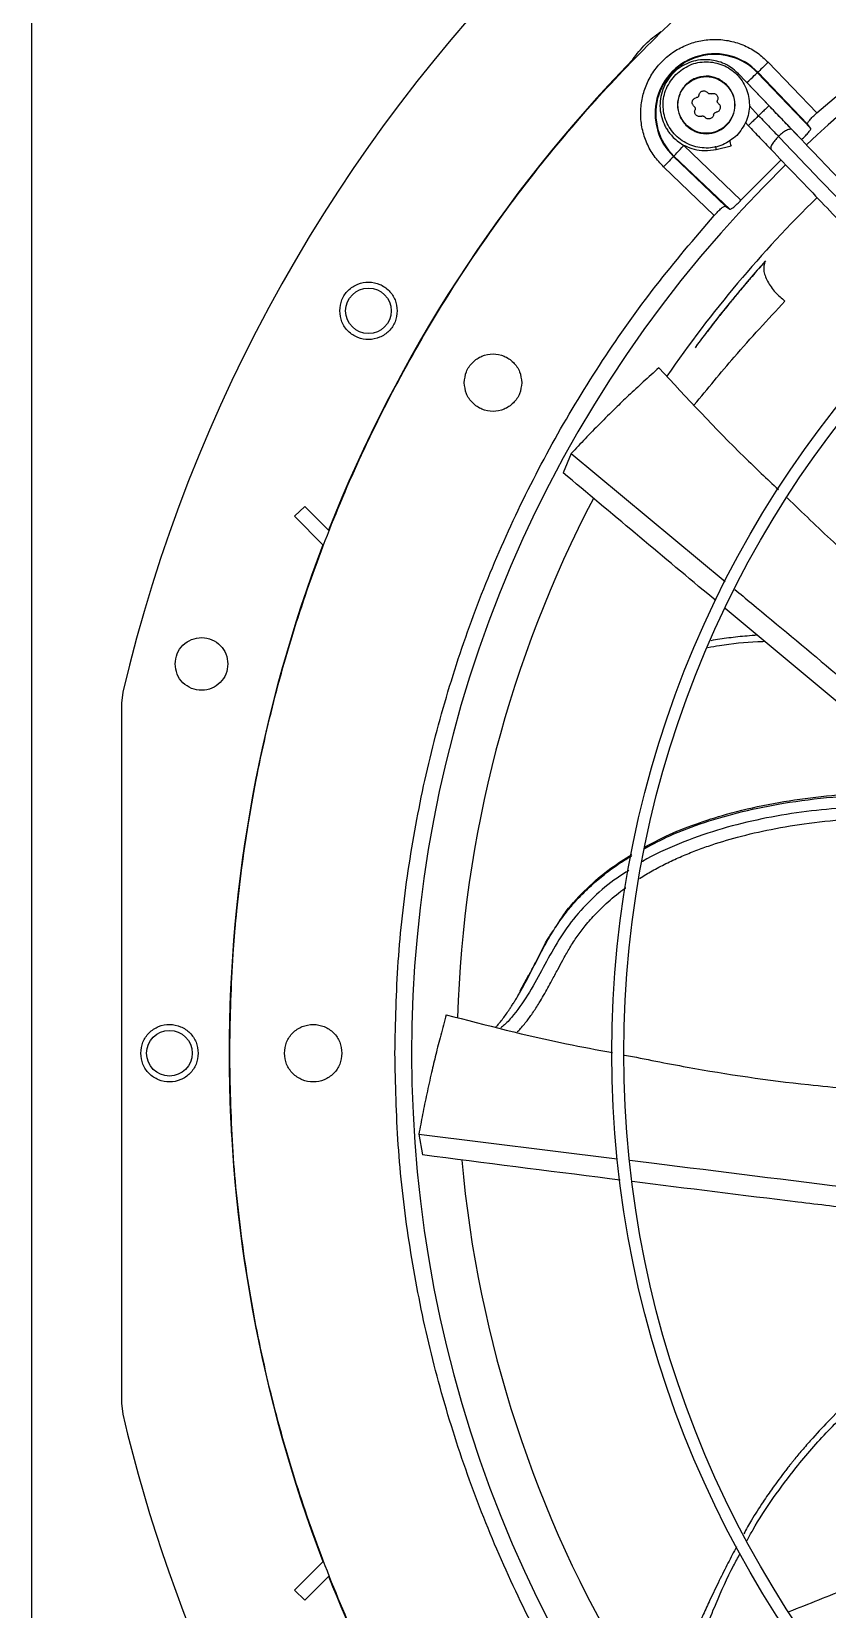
# Model space of a CAD drawing. Header units: inches. Extents: x 1229 to 1453, y -1023 to -720.
# Drawn here: x 1301.77 to 1308.31, y -990.05 to -977.08 of the extents above; entities that cross this region are included whole.
import ezdxf

# ---------------------------------------------------------------- set-up
doc = ezdxf.new("R2010")
doc.units = ezdxf.units.IN
doc.header["$MEASUREMENT"] = 0

msp = doc.modelspace()

# ---------------------------------------------------------------- linework, layer by layer
at = {"color": 18, "linetype": 'Continuous', "lineweight": 25, "true_color": 0x000000}
for p, q in [((1301.7734, -972.161), (1301.7734, -999.411)), ((1307.8315, -977.6891), (1307.5785, -977.4243)), ((1307.7356, -977.4171), (1307.7396, -977.4132)), ((1308.1738, -977.8755), (1307.7356, -977.4171)), ((1307.7396, -977.4132), (1308.1469, -977.8393)), ((1307.825, -977.3316), (1308.2234, -977.7484)), ((1308.0983, -977.9674), (1307.6502, -977.4987)), ((1307.67, -977.691), (1307.7461, -977.7707)), ((1307.6368, -977.8273), (1307.6608, -977.8523)), ((1308.1738, -977.8755), (1308.1469, -977.8393)), ((1307.1321, -978.0168), (1307.6008, -978.4648)), ((1307.3974, -978.0478), (1307.5196, -978.018)), ((1307.3818, -978.5899), (1306.9651, -978.1915)), ((1307.0467, -978.1062), (1307.0505, -978.1021)), ((1307.4727, -978.5134), (1307.0467, -978.1062)), ((1307.5089, -978.5403), (1307.0505, -978.1021)), ((1307.6008, -978.4648), (1307.9308, -978.1349)), ((1307.4727, -978.5134), (1307.5089, -978.5403)), ((1306.2069, -980.5469), (1306.1393, -980.7053)), ((1306.2069, -980.5469), (1307.4708, -981.5988)), ((1303.9325, -981.0639), (1304.0177, -980.982)), ((1304.1683, -981.2997), (1303.9325, -981.0639)), ((1304.0177, -980.982), (1304.215, -981.1794)), ((1302.5122, -982.5996), (1302.5121, -985.4772)), ((1302.5227, -982.5092), (1302.5122, -982.5996)), ((1305.8544, -984.8362), (1305.7836, -984.9666)), ((1302.5121, -985.4772), (1302.5122, -988.3548)), ((1304.9548, -986.1432), (1304.9836, -986.313)), ((1304.9548, -986.1432), (1306.5848, -986.3446)), ((1302.5122, -988.3548), (1302.5227, -988.4451)), ((1304.1683, -989.6546), (1303.9325, -989.8905)), ((1303.9325, -989.8905), (1304.0177, -989.9723)), ((1304.0177, -989.9723), (1304.215, -989.775))]:
    msp.add_line(p, q, dxfattribs=at)
at = {"color": 18, "linetype": 'Continuous', "lineweight": 25, "true_color": 0x000000, "flags": 128}
for points in [[(1307.6502, -977.4987), (1307.6667, -977.4829), (1307.6825, -977.4678), (1307.6972, -977.4538), (1307.7101, -977.4415), (1307.7207, -977.4313), (1307.7287, -977.4237), (1307.7337, -977.4189), (1307.7356, -977.4171)], [(1307.825, -977.3316), (1307.8085, -977.3474), (1307.7926, -977.3625), (1307.778, -977.3765), (1307.7651, -977.3888), (1307.7545, -977.399), (1307.7465, -977.4066), (1307.7415, -977.4114), (1307.7396, -977.4132)], [(1307.0505, -978.1021), (1307.0523, -978.1002), (1307.0571, -978.0952), (1307.0648, -978.0872), (1307.0749, -978.0766), (1307.0872, -978.0637), (1307.1012, -978.0491), (1307.1164, -978.0332), (1307.1321, -978.0168)], [(1307.0467, -978.1062), (1307.0449, -978.1081), (1307.0401, -978.1131), (1307.0324, -978.1211), (1307.0223, -978.1317), (1307.01, -978.1446), (1306.996, -978.1592), (1306.9808, -978.1751), (1306.9651, -978.1915)], [(1303.4182, -986.1641), (1303.4049, -985.8792), (1303.398, -985.4772)]]:
    msp.add_lwpolyline(points, dxfattribs=at)
at = {"color": 18, "linetype": 'Continuous', "lineweight": 25, "true_color": 0x000000}
for centre, radius in [((1315.1106, -985.4772), 8.5704), ((1315.1106, -985.4772), 8.472), ((1304.541, -979.3748), 0.1875), ((1302.9059, -985.4772), 0.1875)]:
    msp.add_circle(centre, radius, dxfattribs=at)
for centre, radius, start, end in [((1315.1106, -985.4772), 12.9331, 103.26667, 166.73333), ((1315.1106, -985.4772), 10.2157, 90, 133.03686), ((1315.1106, -985.4772), 11.7147, 135.79736, 158.46866), ((1307.3853, -977.7519), 0.4901, 43.70945, 226.29055), ((1307.3853, -977.7519), 0.4845, 43.70945, 226.29055), ((1315.1106, -985.4772), 10.2157, 134.36248, 223.03765), ((1315.1106, -985.4772), 9.8425, 134.38828, 145.56385), ((1315.1106, -985.4772), 9.8425, 152.39406, 178.29762), ((1315.1106, -985.4772), 11.7147, 159.09994, 200.90006), ((1315.1106, -985.4772), 11.7126, 168.87623, 180), ((1315.1106, -985.4772), 9.8425, 185.11809, 211.02291), ((1315.1106, -985.4772), 12.9331, 193.26667, 217.16308), ((1315.1106, -985.4772), 11.7147, 201.53134, 215.54744)]:
    msp.add_arc(centre, radius, start, end, dxfattribs=at)
for points, knots in [([(1303.4011, -985.4772), (1303.4059, -985.2217), (1303.4156, -984.7108), (1303.4936, -983.9477), (1303.6177, -983.1911), (1303.792, -982.4444), (1304.0146, -981.7106), (1304.2847, -980.9929), (1304.6012, -980.2945), (1304.9626, -979.6182), (1305.3675, -978.9671), (1305.8142, -978.3438), (1306.3006, -977.751), (1306.8248, -977.1914), (1307.3845, -976.6672), (1307.9772, -976.1807), (1308.6005, -975.7341), (1309.2517, -975.3292), (1309.9279, -974.9677), (1310.6264, -974.6513), (1311.344, -974.3812), (1312.0778, -974.1586), (1312.8246, -973.9844), (1313.5811, -973.8595), (1314.3442, -973.7844), (1315.1106, -973.7593), (1315.877, -973.7844), (1316.6401, -973.8595), (1317.3967, -973.9844), (1318.1434, -974.1586), (1318.8772, -974.3812), (1319.5949, -974.6513), (1320.2933, -974.9677), (1320.9696, -975.3292), (1321.6207, -975.7341), (1322.244, -976.1807), (1322.8368, -976.6672), (1323.3964, -977.1914), (1323.9206, -977.751), (1324.407, -978.3438), (1324.8537, -978.9671), (1325.2586, -979.6182), (1325.6201, -980.2945), (1325.9365, -980.9929), (1326.2066, -981.7106), (1326.4292, -982.4444), (1326.6035, -983.1911), (1326.7277, -983.9477), (1326.8056, -984.7108), (1326.8153, -985.2217), (1326.8201, -985.4772)], [0, 0, 0, 0, 0.0208333, 0.0416667, 0.0625, 0.0833333, 0.1041667, 0.125, 0.1458333, 0.1666667, 0.1875, 0.2083333, 0.2291667, 0.25, 0.2708333, 0.2916667, 0.3125, 0.3333333, 0.3541667, 0.375, 0.3958333, 0.4166667, 0.4375, 0.4583333, 0.4791666, 0.5, 0.5208333, 0.5416667, 0.5625, 0.5833333, 0.6041667, 0.625, 0.6458333, 0.6666667, 0.6875, 0.7083333, 0.7291667, 0.75, 0.7708334, 0.7916666, 0.8125, 0.8333333, 0.8541667, 0.875, 0.8958333, 0.9166667, 0.9375, 0.9583333, 0.9791667, 1, 1, 1, 1]), ([(1308.2234, -977.7484), (1308.4144, -977.5852), (1308.7965, -977.2589), (1309.4128, -976.8239), (1310.0567, -976.4318), (1310.728, -976.0884), (1311.4224, -975.7945), (1312.1363, -975.5519), (1312.866, -975.3619), (1313.6076, -975.2254), (1314.3571, -975.1433), (1315.1106, -975.1158), (1315.8641, -975.1433), (1316.6137, -975.2254), (1317.3552, -975.3619), (1318.0849, -975.5519), (1318.7989, -975.7945), (1319.4932, -976.0884), (1320.1646, -976.4318), (1320.8084, -976.8239), (1321.4248, -977.2589), (1321.8068, -977.5852), (1321.9979, -977.7484)], [0, 0, 0, 0, 0.05, 0.1, 0.15, 0.2, 0.25, 0.3, 0.35, 0.4, 0.45, 0.5, 0.55, 0.6000001, 0.65, 0.7, 0.75, 0.8000001, 0.85, 0.9000001, 0.9500001, 1, 1, 1, 1]), ([(1306.9651, -978.1915), (1306.9381, -978.1627), (1306.8833, -978.104), (1306.8243, -977.9967), (1306.7863, -977.8792), (1306.7731, -977.7569), (1306.7842, -977.6369), (1306.8181, -977.5219), (1306.8743, -977.4146), (1306.9523, -977.3189), (1307.048, -977.2409), (1307.1554, -977.1846), (1307.2704, -977.1507), (1307.3904, -977.1397), (1307.5126, -977.1528), (1307.6302, -977.1909), (1307.7375, -977.2499), (1307.7961, -977.3047), (1307.825, -977.3316)], [0, 0, 0, 0, 0.0609954, 0.1240609, 0.187994, 0.2514904, 0.3132972, 0.3737129, 0.436213, 0.5, 0.5637869, 0.6262868, 0.6867024, 0.7485093, 0.8120059, 0.875939, 0.9390046, 1, 1, 1, 1]), ([(1307.58, -977.4259), (1307.5594, -977.4069), (1307.5205, -977.3711), (1307.4536, -977.3369), (1307.3911, -977.3175), (1307.3225, -977.3082), (1307.2494, -977.3121), (1307.172, -977.3336), (1307.1025, -977.3695), (1307.0412, -977.4197), (1306.9915, -977.4821), (1306.9561, -977.5536), (1306.9365, -977.631), (1306.9337, -977.7102), (1306.947, -977.786), (1306.9698, -977.8438), (1306.9936, -977.8854), (1307.016, -977.9172), (1307.0466, -977.9519), (1307.0893, -977.9886), (1307.1463, -978.0234), (1307.2185, -978.0499), (1307.3054, -978.063), (1307.3661, -978.0529), (1307.3982, -978.0476)], [0, 0, 0, 0, 0.0533834, 0.1009334, 0.1426432, 0.1785067, 0.2332135, 0.2817707, 0.3315184, 0.382115, 0.4327464, 0.483378, 0.5340097, 0.584641, 0.6342268, 0.6807566, 0.7028802, 0.7260416, 0.7554149, 0.7913129, 0.8337291, 0.8826555, 0.9380823, 1, 1, 1, 1]), ([(1307.5663, -977.9328), (1307.5297, -977.9619), (1307.4566, -978.0199), (1307.3153, -978.0454), (1307.1767, -978.0183), (1307.0587, -977.9394), (1306.9797, -977.8213), (1306.9526, -977.6828), (1306.9781, -977.5414), (1307.0362, -977.4683), (1307.0652, -977.4317)], [0, 0, 0, 0, 0.1249999, 0.2499999, 0.375, 0.4999999, 0.6249998, 0.7499999, 0.8750001, 1, 1, 1, 1]), ([(1307.0652, -977.4317), (1307.1017, -977.4027), (1307.1749, -977.3447), (1307.3162, -977.3192), (1307.4547, -977.3463), (1307.5728, -977.4252), (1307.6517, -977.5433), (1307.6788, -977.6818), (1307.6534, -977.8232), (1307.5953, -977.8963), (1307.5663, -977.9328)], [0, 0, 0, 0, 0.1250001, 0.25, 0.3749999, 0.5, 0.6250001, 0.75, 0.8749999, 1, 1, 1, 1]), ([(1307.4828, -977.5153), (1307.4584, -977.4959), (1307.4096, -977.4572), (1307.3154, -977.4402), (1307.2231, -977.4583), (1307.1444, -977.5109), (1307.0917, -977.5896), (1307.0737, -977.682), (1307.0906, -977.7762), (1307.1293, -977.825), (1307.1487, -977.8493)], [0, 0, 0, 0, 0.1249998, 0.25, 0.3750002, 0.5000001, 0.6249999, 0.7500001, 0.8749995, 1, 1, 1, 1]), ([(1307.58, -977.4259), (1307.5794, -977.4264), (1307.5788, -977.427), (1307.5707, -977.4347), (1307.5692, -977.4361)], [0, 0, 0, 0, 0.8129925, 1, 1, 1, 1]), ([(1307.1511, -977.8469), (1307.1321, -977.8229), (1307.0939, -977.7748), (1307.0772, -977.682), (1307.095, -977.591), (1307.1469, -977.5134), (1307.2244, -977.4616), (1307.3154, -977.4438), (1307.4083, -977.4605), (1307.4563, -977.4986), (1307.4803, -977.5177)], [0, 0, 0, 0, 0.125, 0.25, 0.375, 0.5, 0.625, 0.75, 0.875, 1, 1, 1, 1]), ([(1307.1487, -977.8493), (1307.1731, -977.8687), (1307.2218, -977.9074), (1307.316, -977.9244), (1307.4084, -977.9063), (1307.4871, -977.8537), (1307.5397, -977.775), (1307.5578, -977.6826), (1307.5408, -977.5884), (1307.5021, -977.5396), (1307.4828, -977.5153)], [0, 0, 0, 0, 0.1249998, 0.25, 0.3750002, 0.5000001, 0.6250005, 0.75, 0.8750002, 1, 1, 1, 1]), ([(1307.4803, -977.5177), (1307.4994, -977.5417), (1307.5375, -977.5897), (1307.5543, -977.6826), (1307.5365, -977.7736), (1307.4846, -977.8512), (1307.4071, -977.903), (1307.316, -977.9208), (1307.2232, -977.9041), (1307.1752, -977.866), (1307.1511, -977.8469)], [0, 0, 0, 0, 0.125, 0.2500001, 0.3750003, 0.5000003, 0.6249999, 0.7500001, 0.8750004, 1, 1, 1, 1]), ([(1307.2556, -977.6019), (1307.2566, -977.5977), (1307.2583, -977.5899), (1307.2652, -977.5799), (1307.2741, -977.5723), (1307.285, -977.5677), (1307.2968, -977.5663), (1307.3083, -977.5683), (1307.3193, -977.5736), (1307.3247, -977.5795), (1307.3276, -977.5826)], [0, 0, 0, 0, 0.1362522, 0.2546139, 0.379608, 0.500027, 0.6204169, 0.745452, 0.8637666, 1, 1, 1, 1]), ([(1307.216, -977.6941), (1307.2129, -977.6912), (1307.207, -977.6858), (1307.2018, -977.6748), (1307.1997, -977.6633), (1307.2011, -977.6516), (1307.2058, -977.6407), (1307.2133, -977.6318), (1307.2234, -977.6249), (1307.2311, -977.6231), (1307.2353, -977.6222)], [0, 0, 0, 0, 0.1362237, 0.2545563, 0.3795654, 0.4999719, 0.6203682, 0.7453793, 0.863733, 1, 1, 1, 1]), ([(1307.216, -977.6941), (1307.218, -977.6959), (1307.2217, -977.6994), (1307.2248, -977.7067), (1307.2257, -977.7145), (1307.2242, -977.7194), (1307.2235, -977.7219)], [0, 0, 0, 0, 0.25606205, 0.50009216, 0.74595396, 1, 1, 1, 1]), ([(1307.2556, -977.6019), (1307.255, -977.6044), (1307.2539, -977.6094), (1307.2492, -977.6157), (1307.2429, -977.6205), (1307.2379, -977.6216), (1307.2353, -977.6222)], [0, 0, 0, 0, 0.25602228, 0.49999112, 0.74395996, 1, 1, 1, 1]), ([(1307.3553, -977.59), (1307.3528, -977.5908), (1307.3479, -977.5923), (1307.3401, -977.5914), (1307.3328, -977.5883), (1307.3294, -977.5845), (1307.3276, -977.5826)], [0, 0, 0, 0, 0.2559529, 0.4998726, 0.7438815, 1, 1, 1, 1]), ([(1307.3553, -977.59), (1307.3594, -977.5888), (1307.367, -977.5864), (1307.3791, -977.5874), (1307.3903, -977.5912), (1307.3963, -977.5963), (1307.3993, -977.5988)], [0, 0, 0, 0, 0.2724551, 0.509119, 0.7591682, 1, 1, 1, 1]), ([(1307.4154, -977.6705), (1307.4185, -977.6733), (1307.4244, -977.6787), (1307.4297, -977.6897), (1307.4317, -977.7012), (1307.4304, -977.713), (1307.4258, -977.7237), (1307.4183, -977.7327), (1307.4084, -977.7396), (1307.4004, -977.7414), (1307.3962, -977.7424)], [0, 0, 0, 0, 0.13349595, 0.25598601, 0.37846964, 0.49925872, 0.62153751, 0.73953348, 0.86186977, 1, 1, 1, 1]), ([(1307.3993, -977.5988), (1307.4018, -977.6017), (1307.4068, -977.6078), (1307.4107, -977.619), (1307.4116, -977.6311), (1307.4092, -977.6388), (1307.408, -977.6427)], [0, 0, 0, 0, 0.2408186, 0.4908759, 0.73671, 1, 1, 1, 1]), ([(1307.4154, -977.6705), (1307.4135, -977.6687), (1307.4098, -977.6652), (1307.4066, -977.6579), (1307.4057, -977.6501), (1307.4072, -977.6452), (1307.408, -977.6427)], [0, 0, 0, 0, 0.25606055, 0.50009012, 0.74398633, 1, 1, 1, 1]), ([(1307.8315, -977.6891), (1307.8302, -977.6904), (1307.8275, -977.693), (1307.807, -977.7126), (1307.7788, -977.7395), (1307.757, -977.7603), (1307.7461, -977.7707)], [0, 0, 0, 0, 0.2570504, 0.5140975, 0.7570498, 1, 1, 1, 1]), ([(1308.0191, -977.8853), (1307.9884, -977.8532), (1307.9269, -977.7889), (1307.8633, -977.7224), (1307.8315, -977.6891)], [0, 0, 0, 0, 0.4999985, 1, 1, 1, 1]), ([(1307.2322, -977.7658), (1307.2297, -977.7629), (1307.2246, -977.7568), (1307.2208, -977.7457), (1307.2198, -977.7336), (1307.2222, -977.726), (1307.2235, -977.7219)], [0, 0, 0, 0, 0.2407853, 0.4908018, 0.7274785, 1, 1, 1, 1]), ([(1307.2761, -977.7746), (1307.272, -977.7758), (1307.2644, -977.7782), (1307.2523, -977.7772), (1307.2412, -977.7734), (1307.2352, -977.7683), (1307.2322, -977.7658)], [0, 0, 0, 0, 0.2724926, 0.5091973, 0.7591979, 1, 1, 1, 1]), ([(1307.2761, -977.7746), (1307.2786, -977.7738), (1307.2835, -977.7723), (1307.2914, -977.7732), (1307.2986, -977.7763), (1307.3021, -977.7801), (1307.3039, -977.782)], [0, 0, 0, 0, 0.2559711, 0.4998909, 0.7439077, 1, 1, 1, 1]), ([(1307.3758, -977.7627), (1307.3749, -977.7669), (1307.3731, -977.7747), (1307.3663, -977.7847), (1307.3573, -977.7923), (1307.3464, -977.7969), (1307.3347, -977.7983), (1307.3232, -977.7963), (1307.3122, -977.791), (1307.3068, -977.7851), (1307.3039, -977.782)], [0, 0, 0, 0, 0.1362502, 0.254615, 0.3796089, 0.5000195, 0.6204152, 0.745443, 0.8637627, 1, 1, 1, 1]), ([(1307.3758, -977.7627), (1307.3764, -977.7602), (1307.3776, -977.7552), (1307.3823, -977.7488), (1307.3886, -977.7441), (1307.3936, -977.743), (1307.3962, -977.7424)], [0, 0, 0, 0, 0.2560278, 0.5000119, 0.7439545, 1, 1, 1, 1]), ([(1307.7461, -977.7707), (1307.7353, -977.7811), (1307.7135, -977.8019), (1307.6853, -977.8288), (1307.6648, -977.8484), (1307.6621, -977.851), (1307.6608, -977.8523)], [0, 0, 0, 0, 0.2429519, 0.4859036, 0.7429502, 1, 1, 1, 1]), ([(1307.7461, -977.7707), (1307.7771, -977.8031), (1307.8324, -977.861), (1307.8858, -977.9168), (1307.9092, -977.9413)], [0, 0, 0, 0, 0.5598977, 1, 1, 1, 1]), ([(1308.1469, -977.8393), (1308.1469, -977.8364), (1308.1469, -977.8305), (1308.1636, -977.808), (1308.1899, -977.7793), (1308.2123, -977.7586), (1308.2234, -977.7484)], [0, 0, 0, 0, 0.2528004, 0.5035997, 0.7557657, 1, 1, 1, 1]), ([(1307.6608, -977.8523), (1307.6926, -977.8856), (1307.7562, -977.9521), (1307.8176, -978.0164), (1307.8483, -978.0485)], [0, 0, 0, 0, 0.5000015, 1, 1, 1, 1]), ([(1307.9092, -977.9413), (1307.8987, -977.9521), (1307.8776, -977.9736), (1307.8549, -978.0063), (1307.8425, -978.0343), (1307.8463, -978.0438), (1307.8483, -978.0485)], [0, 0, 0, 0, 0.2429525, 0.4859037, 0.7429518, 1, 1, 1, 1]), ([(1308.0191, -977.8853), (1308.0144, -977.8832), (1308.0051, -977.8789), (1307.9765, -977.89), (1307.9429, -977.9113), (1307.9204, -977.9313), (1307.9092, -977.9413)], [0, 0, 0, 0, 0.2570493, 0.5140952, 0.757049, 1, 1, 1, 1]), ([(1307.9092, -977.9413), (1308.0346, -978.0725), (1308.2811, -978.3305), (1308.6221, -978.6874), (1308.9277, -979.0072), (1309.1117, -979.1997), (1309.2022, -979.2944)], [0, 0, 0, 0, 0.2929635, 0.576036, 0.791578, 1, 1, 1, 1]), ([(1309.2802, -979.205), (1309.2652, -979.1894), (1309.123, -979.0406), (1308.846, -978.7507), (1308.4401, -978.3259), (1308.1625, -978.0354), (1308.0191, -977.8853)], [0, 0, 0, 0, 0.0352581, 0.3351162, 0.6565901, 1, 1, 1, 1]), ([(1308.0983, -977.9674), (1308.1091, -977.9569), (1308.1311, -977.9358), (1308.1571, -977.9068), (1308.1738, -977.8842), (1308.1738, -977.8784), (1308.1738, -977.8755)], [0, 0, 0, 0, 0.244783, 0.4967501, 0.7473737, 1, 1, 1, 1]), ([(1307.3982, -978.0476), (1307.3978, -978.0463), (1307.3973, -978.044), (1307.3934, -978.0281), (1307.3918, -978.0215)], [0, 0, 0, 0, 0.5884587, 1, 1, 1, 1]), ([(1307.5193, -978.0166), (1307.5194, -978.017), (1307.5197, -978.0185), (1307.5171, -978.0076), (1307.5131, -977.9911), (1307.5093, -977.9759), (1307.5083, -977.9716)], [0, 0, 0, 0, 0.12422057, 0.48943869, 0.85497263, 1, 1, 1, 1]), ([(1307.8483, -978.0485), (1307.9783, -978.1846), (1308.2305, -978.4485), (1308.5995, -978.8346), (1308.889, -979.1376), (1309.0561, -979.3125), (1309.107, -979.3657)], [0, 0, 0, 0, 0.3121169, 0.6050757, 0.8796403, 1, 1, 1, 1]), ([(1307.5089, -978.5403), (1307.5118, -978.5403), (1307.5176, -978.5403), (1307.5402, -978.5237), (1307.5692, -978.4977), (1307.5904, -978.4757), (1307.6008, -978.4648)], [0, 0, 0, 0, 0.2526259, 0.5032487, 0.7552174, 1, 1, 1, 1]), ([(1304.7584, -985.4772), (1304.7637, -985.226), (1304.7742, -984.7237), (1304.8595, -983.9741), (1304.9951, -983.2325), (1305.1854, -982.5029), (1305.4279, -981.7889), (1305.7218, -981.0946), (1306.0652, -980.4232), (1306.4574, -979.7793), (1306.8923, -979.163), (1307.2187, -978.781), (1307.3818, -978.5899)], [0, 0, 0, 0, 0.1, 0.2, 0.3, 0.4, 0.5, 0.6, 0.7, 0.8, 0.9, 1, 1, 1, 1]), ([(1307.3818, -978.5899), (1307.392, -978.5789), (1307.4127, -978.5565), (1307.4415, -978.5302), (1307.464, -978.5135), (1307.4698, -978.5134), (1307.4727, -978.5134)], [0, 0, 0, 0, 0.2442284, 0.4964013, 0.7471999, 1, 1, 1, 1]), ([(1307.7972, -978.9699), (1307.78, -978.9895), (1307.7446, -979.0299), (1307.6907, -979.0925), (1307.6342, -979.159), (1307.5754, -979.2294), (1307.5143, -979.3039), (1307.451, -979.3823), (1307.375, -979.4784), (1307.2984, -979.5773), (1307.2449, -979.6494), (1307.2234, -979.6784)], [0, 0, 0, 0, 0.0843542, 0.1739992, 0.2689335, 0.3691576, 0.4746776, 0.5854962, 0.7016206, 0.8798083, 1, 1, 1, 1]), ([(1307.8024, -978.9626), (1307.7574, -979.014), (1307.6593, -979.1261), (1307.5063, -979.3106), (1307.3589, -979.4951), (1307.2662, -979.6204), (1307.2277, -979.6723)], [0, 0, 0, 0, 0.2217629, 0.4837866, 0.7860545, 1, 1, 1, 1]), ([(1307.7972, -978.9699), (1307.7915, -978.992), (1307.7828, -979.0258), (1307.7973, -979.0844), (1307.8175, -979.1314), (1307.8467, -979.1784), (1307.8922, -979.2361), (1307.9349, -979.2717), (1307.9625, -979.2947)], [0, 0, 0, 0, 0.2482573, 0.3796743, 0.5121263, 0.6428062, 0.7691245, 1, 1, 1, 1]), ([(1304.3048, -979.3748), (1304.3084, -979.3437), (1304.3156, -979.2815), (1304.3708, -979.2026), (1304.4497, -979.1502), (1304.5432, -979.1324), (1304.6362, -979.1518), (1304.7133, -979.205), (1304.7668, -979.2832), (1304.7738, -979.3442), (1304.7772, -979.3748)], [0, 0, 0, 0, 0.1257101, 0.251416, 0.3771302, 0.5028602, 0.6285803, 0.753079, 0.8763106, 1, 1, 1, 1]), ([(1304.7772, -979.3748), (1304.7737, -979.4056), (1304.7667, -979.4671), (1304.7126, -979.5455), (1304.6352, -979.5981), (1304.5429, -979.6171), (1304.4499, -979.5995), (1304.371, -979.5472), (1304.3156, -979.4682), (1304.3084, -979.4059), (1304.3048, -979.3748)], [0, 0, 0, 0, 0.1243393, 0.2489146, 0.3730914, 0.4971361, 0.6223048, 0.7482139, 0.8741146, 1, 1, 1, 1]), ([(1307.2177, -980.1464), (1307.3261, -980.0146), (1307.5666, -979.7222), (1307.8221, -979.4463), (1307.9625, -979.2947)], [0, 0, 0, 0, 0.4505889, 1, 1, 1, 1]), ([(1305.3277, -979.9654), (1305.3312, -979.9344), (1305.3383, -979.8726), (1305.3929, -979.794), (1305.471, -979.7414), (1305.5639, -979.723), (1305.6567, -979.7414), (1305.7348, -979.794), (1305.7894, -979.8726), (1305.7965, -979.9344), (1305.8001, -979.9654)], [0, 0, 0, 0, 0.1250004, 0.2500002, 0.375, 0.5000002, 0.6249997, 0.7499995, 0.8749998, 1, 1, 1, 1]), ([(1306.9273, -979.8424), (1306.8839, -979.8813), (1306.7999, -979.9566), (1306.6807, -980.068), (1306.5619, -980.1821), (1306.4428, -980.3005), (1306.322, -980.4243), (1306.2448, -980.5066), (1306.2069, -980.5469)], [0, 0, 0, 0, 0.1737121, 0.3354176, 0.4850764, 0.6632669, 0.8349162, 1, 1, 1, 1]), ([(1306.9273, -979.8424), (1307.1572, -980.0914), (1307.4745, -980.4349), (1307.8147, -980.7554), (1307.9084, -980.8436)], [0, 0, 0, 0, 0.7245836, 1, 1, 1, 1]), ([(1305.8001, -979.9654), (1305.7965, -979.9963), (1305.7894, -980.0581), (1305.7348, -980.1367), (1305.6567, -980.1893), (1305.5639, -980.2077), (1305.471, -980.1893), (1305.3929, -980.1367), (1305.3383, -980.0581), (1305.3312, -979.9963), (1305.3277, -979.9654)], [0, 0, 0, 0, 0.12500021, 0.25000049, 0.37500032, 0.49999975, 0.62499996, 0.7499998, 0.87499963, 1, 1, 1, 1]), ([(1307.3938, -981.757), (1307.3718, -981.7386), (1306.9515, -981.3884), (1306.5345, -981.0376), (1306.1393, -980.7053)], [0, 0, 0, 0, 0.0524489, 1, 1, 1, 1]), ([(1307.9813, -980.9132), (1308.1068, -981.0343), (1308.4737, -981.3883), (1308.9378, -981.7936), (1309.2852, -982.0651), (1309.3683, -982.1301)], [0, 0, 0, 0, 0.2833603, 0.8284229, 1, 1, 1, 1]), ([(1307.55, -981.6648), (1307.5955, -981.7026), (1308.0782, -982.1044), (1308.5622, -982.508), (1309.0005, -982.8735)], [0, 0, 0, 0, 0.0942936, 1, 1, 1, 1]), ([(1308.9335, -983.0381), (1308.7968, -982.9251), (1308.3069, -982.52), (1307.8206, -982.1135), (1307.4699, -981.8204)], [0, 0, 0, 0, 0.2788631, 1, 1, 1, 1]), ([(1302.9531, -982.2776), (1302.9564, -982.2491), (1302.963, -982.1921), (1303.0135, -982.1198), (1303.0857, -982.0718), (1303.1714, -982.0554), (1303.2564, -982.073), (1303.3271, -982.1215), (1303.3765, -982.1931), (1303.3829, -982.2494), (1303.3862, -982.2776)], [0, 0, 0, 0, 0.1256207, 0.2512451, 0.376884, 0.5025367, 0.6279108, 0.7518747, 0.8754943, 1, 1, 1, 1]), ([(1307.3299, -982.1425), (1307.361, -982.1366), (1307.4961, -982.1112), (1307.6518, -982.0951), (1307.7762, -982.0917), (1307.7947, -982.0912)], [0, 0, 0, 0, 0.2030661, 0.8816273, 1, 1, 1, 1]), ([(1307.7356, -982.042), (1307.7075, -982.0438), (1307.6288, -982.0491), (1307.5014, -982.0625), (1307.4029, -982.0784), (1307.3544, -982.0863)], [0, 0, 0, 0, 0.2204074, 0.6153349, 1, 1, 1, 1]), ([(1303.3862, -982.2776), (1303.3829, -982.3059), (1303.3765, -982.3624), (1303.3267, -982.4342), (1303.2558, -982.4823), (1303.1712, -982.4998), (1303.0858, -982.4834), (1303.0136, -982.4354), (1302.963, -982.3631), (1302.9564, -982.3061), (1302.9531, -982.2776)], [0, 0, 0, 0, 0.124776, 0.2492691, 0.3731865, 0.4974516, 0.6229649, 0.7486582, 0.8743362, 1, 1, 1, 1]), ([(1306.8102, -983.7936), (1306.8781, -983.7579), (1307.0356, -983.6751), (1307.3055, -983.575), (1307.6181, -983.4855), (1307.9705, -983.4147), (1308.3621, -983.3664), (1308.652, -983.3497), (1308.8062, -983.348), (1308.8171, -983.3479)], [0, 0, 0, 0, 0.1113835, 0.2583886, 0.4146156, 0.5800697, 0.7763306, 0.9841853, 1, 1, 1, 1]), ([(1306.8121, -983.7822), (1306.869, -983.7517), (1307.0031, -983.6797), (1307.228, -983.5913), (1307.5079, -983.5017), (1307.8234, -983.428), (1308.1719, -983.3743), (1308.5048, -983.3409), (1308.7209, -983.3391), (1308.82, -983.3383)], [0, 0, 0, 0, 0.0938043, 0.2208982, 0.348005, 0.5174645, 0.6869341, 0.8564086, 1, 1, 1, 1]), ([(1306.7684, -984.0399), (1306.8022, -984.0192), (1306.8726, -983.9761), (1306.9838, -983.9182), (1307.0994, -983.8643), (1307.2159, -983.8164), (1307.3724, -983.7592), (1307.5823, -983.6955), (1307.8586, -983.6319), (1308.1713, -983.5811), (1308.4634, -983.5536), (1308.663, -983.5419), (1308.7463, -983.5408), (1308.7584, -983.5406)], [0, 0, 0, 0, 0.0577236, 0.1200506, 0.1815021, 0.2420672, 0.3017332, 0.4218202, 0.5580374, 0.7104049, 0.878938, 0.9825137, 1, 1, 1, 1]), ([(1308.787, -983.4468), (1308.763, -983.4465), (1308.6294, -983.445), (1308.3855, -983.4632), (1308.0565, -983.4982), (1307.7293, -983.5568), (1307.4054, -983.6384), (1307.0918, -983.7528), (1306.8854, -983.8428), (1306.792, -983.9028), (1306.7916, -983.903)], [0, 0, 0, 0, 0.034995, 0.1947891, 0.354827, 0.5151768, 0.6759513, 0.8372908, 0.9993033, 1, 1, 1, 1]), ([(1305.7874, -984.9731), (1305.7932, -984.963), (1305.799, -984.9527), (1305.8057, -984.9407), (1305.8093, -984.9343), (1305.8222, -984.9107), (1305.8576, -984.845), (1305.9084, -984.7461), (1305.9616, -984.6428), (1306.0054, -984.562), (1306.0426, -984.4974), (1306.0816, -984.435), (1306.123, -984.375), (1306.1777, -984.3025), (1306.2578, -984.2081), (1306.3618, -984.1042), (1306.4824, -984.0026), (1306.5925, -983.9209), (1306.6702, -983.8741), (1306.7018, -983.8551)], [0, 0, 0, 0, 0.0238098, 0.0243038, 0.0281785, 0.0389301, 0.0796093, 0.1821763, 0.2699014, 0.3225692, 0.3744329, 0.4254954, 0.475711, 0.5250504, 0.6121841, 0.7280913, 0.8213547, 0.9273811, 1, 1, 1, 1]), ([(1306.0918, -984.4211), (1306.1157, -984.3838), (1306.1842, -984.2767), (1306.3329, -984.1198), (1306.5138, -983.963), (1306.6457, -983.8808), (1306.7037, -983.8447)], [0, 0, 0, 0, 0.1614347, 0.4626636, 0.7639728, 1, 1, 1, 1]), ([(1306.6799, -983.9747), (1306.647, -983.995), (1306.5431, -984.0595), (1306.3877, -984.192), (1306.2199, -984.3706), (1306.0871, -984.5681), (1305.9772, -984.7719), (1305.8678, -984.9744), (1305.7604, -985.1339), (1305.6756, -985.2305), (1305.6372, -985.2609), (1305.6269, -985.2691)], [0, 0, 0, 0, 0.0662067, 0.2098208, 0.3537342, 0.4973699, 0.637762, 0.775341, 0.9097712, 0.9756475, 1, 1, 1, 1]), ([(1305.7632, -985.302), (1305.7671, -985.2982), (1305.7932, -985.2723), (1305.8361, -985.2217), (1305.8923, -985.145), (1305.952, -985.0516), (1306.003, -984.9615), (1306.0529, -984.8697), (1306.0933, -984.7936), (1306.1316, -984.7222), (1306.1623, -984.6667), (1306.189, -984.6206), (1306.2171, -984.5744), (1306.2569, -984.5138), (1306.315, -984.4351), (1306.4006, -984.3355), (1306.5131, -984.2272), (1306.6009, -984.1533), (1306.6525, -984.1181), (1306.6537, -984.1173)], [0, 0, 0, 0, 0.0106851, 0.0718908, 0.1293667, 0.1969174, 0.290562, 0.3363417, 0.4075047, 0.4657844, 0.5023815, 0.5379413, 0.5755131, 0.6138823, 0.6864863, 0.7745168, 0.8780091, 0.9971132, 1, 1, 1, 1]), ([(1305.8607, -984.8346), (1305.8781, -984.8015), (1305.934, -984.6945), (1305.9963, -984.5595), (1306.0613, -984.4657), (1306.0789, -984.4404)], [0, 0, 0, 0, 0.2470592, 0.7965601, 1, 1, 1, 1]), ([(1305.5893, -985.26), (1305.5918, -985.2572), (1305.6016, -985.2466), (1305.6202, -985.2245), (1305.6456, -985.1924), (1305.6729, -985.1553), (1305.6968, -985.1205), (1305.717, -985.0897), (1305.7341, -985.0627), (1305.7515, -985.0345), (1305.769, -985.005), (1305.7811, -984.9844), (1305.7872, -984.9736), (1305.7874, -984.9731)], [0, 0, 0, 0, 0.0348879, 0.1338622, 0.2581743, 0.3948949, 0.5310386, 0.6173803, 0.7069737, 0.7998049, 0.8958557, 0.9950996, 1, 1, 1, 1]), ([(1305.18, -985.1611), (1305.1645, -985.2173), (1305.1345, -985.326), (1305.0945, -985.4842), (1305.0563, -985.6444), (1305.0201, -985.8084), (1304.9853, -985.9778), (1304.9649, -986.0888), (1304.9548, -986.1432)], [0, 0, 0, 0, 0.173712, 0.3354176, 0.4850764, 0.6632669, 0.8349162, 1, 1, 1, 1]), ([(1305.18, -985.1611), (1305.508, -985.2462), (1305.9603, -985.3636), (1306.4193, -985.4492), (1306.5454, -985.4727)], [0, 0, 0, 0, 0.7252567, 1, 1, 1, 1]), ([(1302.6697, -985.4772), (1302.6733, -985.4461), (1302.6804, -985.3839), (1302.7357, -985.305), (1302.8145, -985.2526), (1302.9078, -985.2348), (1303.0002, -985.254), (1303.0774, -985.3065), (1303.1315, -985.3847), (1303.1386, -985.4463), (1303.1421, -985.4772)], [0, 0, 0, 0, 0.1256861, 0.2513824, 0.3770952, 0.5028106, 0.627504, 0.7510931, 0.8750865, 1, 1, 1, 1]), ([(1303.8508, -985.4772), (1303.8543, -985.4463), (1303.8614, -985.3844), (1303.916, -985.3058), (1303.9941, -985.2533), (1304.087, -985.2348), (1304.1798, -985.2533), (1304.2579, -985.3058), (1304.3126, -985.3844), (1304.3197, -985.4463), (1304.3232, -985.4772)], [0, 0, 0, 0, 0.125, 0.2499999, 0.3749999, 0.5000001, 0.625, 0.7499999, 0.8749998, 1, 1, 1, 1]), ([(1303.1421, -985.4772), (1303.1386, -985.508), (1303.1315, -985.5696), (1303.0775, -985.6478), (1303.0003, -985.7004), (1302.9078, -985.7196), (1302.8145, -985.7018), (1302.7357, -985.6494), (1302.6804, -985.5704), (1302.6733, -985.5083), (1302.6697, -985.4772)], [0, 0, 0, 0, 0.1248121, 0.2487719, 0.3724204, 0.4972359, 0.6229453, 0.7486446, 0.8743274, 1, 1, 1, 1]), ([(1326.8201, -985.4772), (1326.8153, -985.7326), (1326.8056, -986.2436), (1326.7277, -987.0067), (1326.6035, -987.7632), (1326.4292, -988.51), (1326.2066, -989.2438), (1325.9365, -989.9614), (1325.6201, -990.6599), (1325.2586, -991.3361), (1324.8537, -991.9873), (1324.407, -992.6106), (1323.9206, -993.2033), (1323.3964, -993.763), (1322.8368, -994.2871), (1322.244, -994.7736), (1321.6207, -995.2202), (1320.9696, -995.6252), (1320.2933, -995.9866), (1319.5949, -996.3031), (1318.8772, -996.5732), (1318.1434, -996.7958), (1317.3967, -996.9699), (1316.6401, -997.0948), (1315.877, -997.17), (1315.1106, -997.1951), (1314.3442, -997.17), (1313.5811, -997.0948), (1312.8246, -996.9699), (1312.0778, -996.7958), (1311.344, -996.5732), (1310.6264, -996.3031), (1309.9279, -995.9866), (1309.2517, -995.6252), (1308.6005, -995.2202), (1307.9772, -994.7736), (1307.3845, -994.2871), (1306.8248, -993.763), (1306.3006, -993.2033), (1305.8142, -992.6106), (1305.3675, -991.9873), (1304.9626, -991.3361), (1304.6012, -990.6599), (1304.2847, -989.9614), (1304.0146, -989.2438), (1303.792, -988.51), (1303.6177, -987.7632), (1303.4936, -987.0067), (1303.4156, -986.2436), (1303.4059, -985.7326), (1303.4011, -985.4772)], [0, 0, 0, 0, 0.0208333, 0.0416667, 0.0625, 0.0833333, 0.1041667, 0.125, 0.1458333, 0.1666667, 0.1875, 0.2083334, 0.2291666, 0.25, 0.2708333, 0.2916667, 0.3125, 0.3333333, 0.3541667, 0.375, 0.3958333, 0.4166667, 0.4375, 0.4583333, 0.4791667, 0.5, 0.5208334, 0.5416667, 0.5625, 0.5833333, 0.6041667, 0.625, 0.6458333, 0.6666667, 0.6875, 0.7083333, 0.7291667, 0.75, 0.7708333, 0.7916667, 0.8125, 0.8333333, 0.8541667, 0.875, 0.8958333, 0.9166667, 0.9375, 0.9583333, 0.9791667, 1, 1, 1, 1]), ([(1304.3232, -985.4772), (1304.3197, -985.5081), (1304.3126, -985.5699), (1304.2579, -985.6486), (1304.1798, -985.7011), (1304.087, -985.7195), (1303.9941, -985.7011), (1303.916, -985.6486), (1303.8614, -985.5699), (1303.8543, -985.5081), (1303.8508, -985.4772)], [0, 0, 0, 0, 0.1250001, 0.2500001, 0.375, 0.4999999, 0.6250001, 0.7500001, 0.875, 1, 1, 1, 1]), ([(1307.3818, -992.3644), (1307.2187, -992.1734), (1306.8923, -991.7913), (1306.4574, -991.175), (1306.0652, -990.5311), (1305.7218, -989.8598), (1305.4279, -989.1654), (1305.1854, -988.4515), (1304.9951, -987.7218), (1304.8595, -986.9802), (1304.7742, -986.2307), (1304.7637, -985.7283), (1304.7584, -985.4772)], [0, 0, 0, 0, 0.1, 0.2, 0.3, 0.4, 0.5, 0.6, 0.7, 0.8, 0.9, 1, 1, 1, 1]), ([(1306.6453, -985.492), (1306.8164, -985.526), (1307.3166, -985.6255), (1307.9274, -985.7157), (1308.3676, -985.7565), (1308.474, -985.7663)], [0, 0, 0, 0, 0.2829142, 0.8268264, 1, 1, 1, 1]), ([(1306.6095, -986.5198), (1306.5803, -986.5162), (1306.0368, -986.4486), (1305.4957, -986.379), (1304.9836, -986.313)], [0, 0, 0, 0, 0.0535837, 1, 1, 1, 1]), ([(1306.6876, -986.3573), (1306.7469, -986.3646), (1307.3708, -986.4417), (1307.9968, -986.5197), (1308.5634, -986.5902)], [0, 0, 0, 0, 0.0949876, 1, 1, 1, 1]), ([(1308.5914, -986.7644), (1308.4167, -986.7434), (1307.7875, -986.6677), (1307.1606, -986.5889), (1306.7077, -986.532)], [0, 0, 0, 0, 0.2776367, 1, 1, 1, 1]), ([(1308.9411, -987.9483), (1308.8712, -988.0034), (1308.7253, -988.1185), (1308.524, -988.2983), (1308.3437, -988.4744), (1308.2101, -988.6173), (1308.1138, -988.7273), (1308.0606, -988.7911), (1308.0287, -988.8304), (1308.0141, -988.8486), (1308.0002, -988.8661), (1307.9872, -988.8826), (1307.9749, -988.8984), (1307.932, -988.9539), (1307.8666, -989.0419), (1307.7744, -989.1762), (1307.6939, -989.3011), (1307.6443, -989.3904), (1307.6236, -989.4277)], [0, 0, 0, 0, 0.1336071, 0.2787762, 0.4050033, 0.5122834, 0.5727083, 0.6248757, 0.6371742, 0.648906, 0.6600715, 0.6706703, 0.6807025, 0.6901683, 0.776222, 0.8458224, 0.935639, 1, 1, 1, 1]), ([(1307.6518, -989.4822), (1307.6668, -989.4539), (1307.7311, -989.332), (1307.8645, -989.1318), (1308.0688, -988.8567), (1308.3129, -988.5778), (1308.6019, -988.298), (1308.8192, -988.1069), (1308.9446, -988.0146), (1308.9617, -988.002)], [0, 0, 0, 0, 0.0483891, 0.2082952, 0.3625795, 0.5655121, 0.7658126, 0.9680938, 1, 1, 1, 1]), ([(1307.9965, -990.0666), (1308.1591, -990.0026), (1308.6339, -989.8158), (1309.1973, -989.5611), (1309.5903, -989.357), (1309.6857, -989.3075)], [0, 0, 0, 0, 0.2828469, 0.8259566, 1, 1, 1, 1]), ([(1307.564, -989.5345), (1307.5406, -989.5791), (1307.4923, -989.6711), (1307.4197, -989.8168), (1307.352, -989.9579), (1307.2929, -990.0856), (1307.2441, -990.1949), (1307.2027, -990.2909), (1307.1782, -990.3517), (1307.1676, -990.3781)], [0, 0, 0, 0, 0.16206545, 0.33401747, 0.52230002, 0.66213904, 0.78298441, 0.90580886, 1, 1, 1, 1]), ([(1307.2625, -990.35), (1307.2783, -990.3033), (1307.3176, -990.1876), (1307.4106, -989.9638), (1307.5026, -989.7571), (1307.575, -989.6245), (1307.5928, -989.5921)], [0, 0, 0, 0, 0.1831481, 0.4532632, 0.8662168, 1, 1, 1, 1])]:
    msp.add_open_spline(points, degree=3, knots=knots, dxfattribs=at)
msp.add_open_spline([(1306.7126, -977.3097), (1306.7451, -977.2654), (1306.8102, -977.1768), (1306.8988, -977.1117), (1306.9431, -977.0791)], degree=3, dxfattribs=at)

doc.saveas('drawing.dxf')
